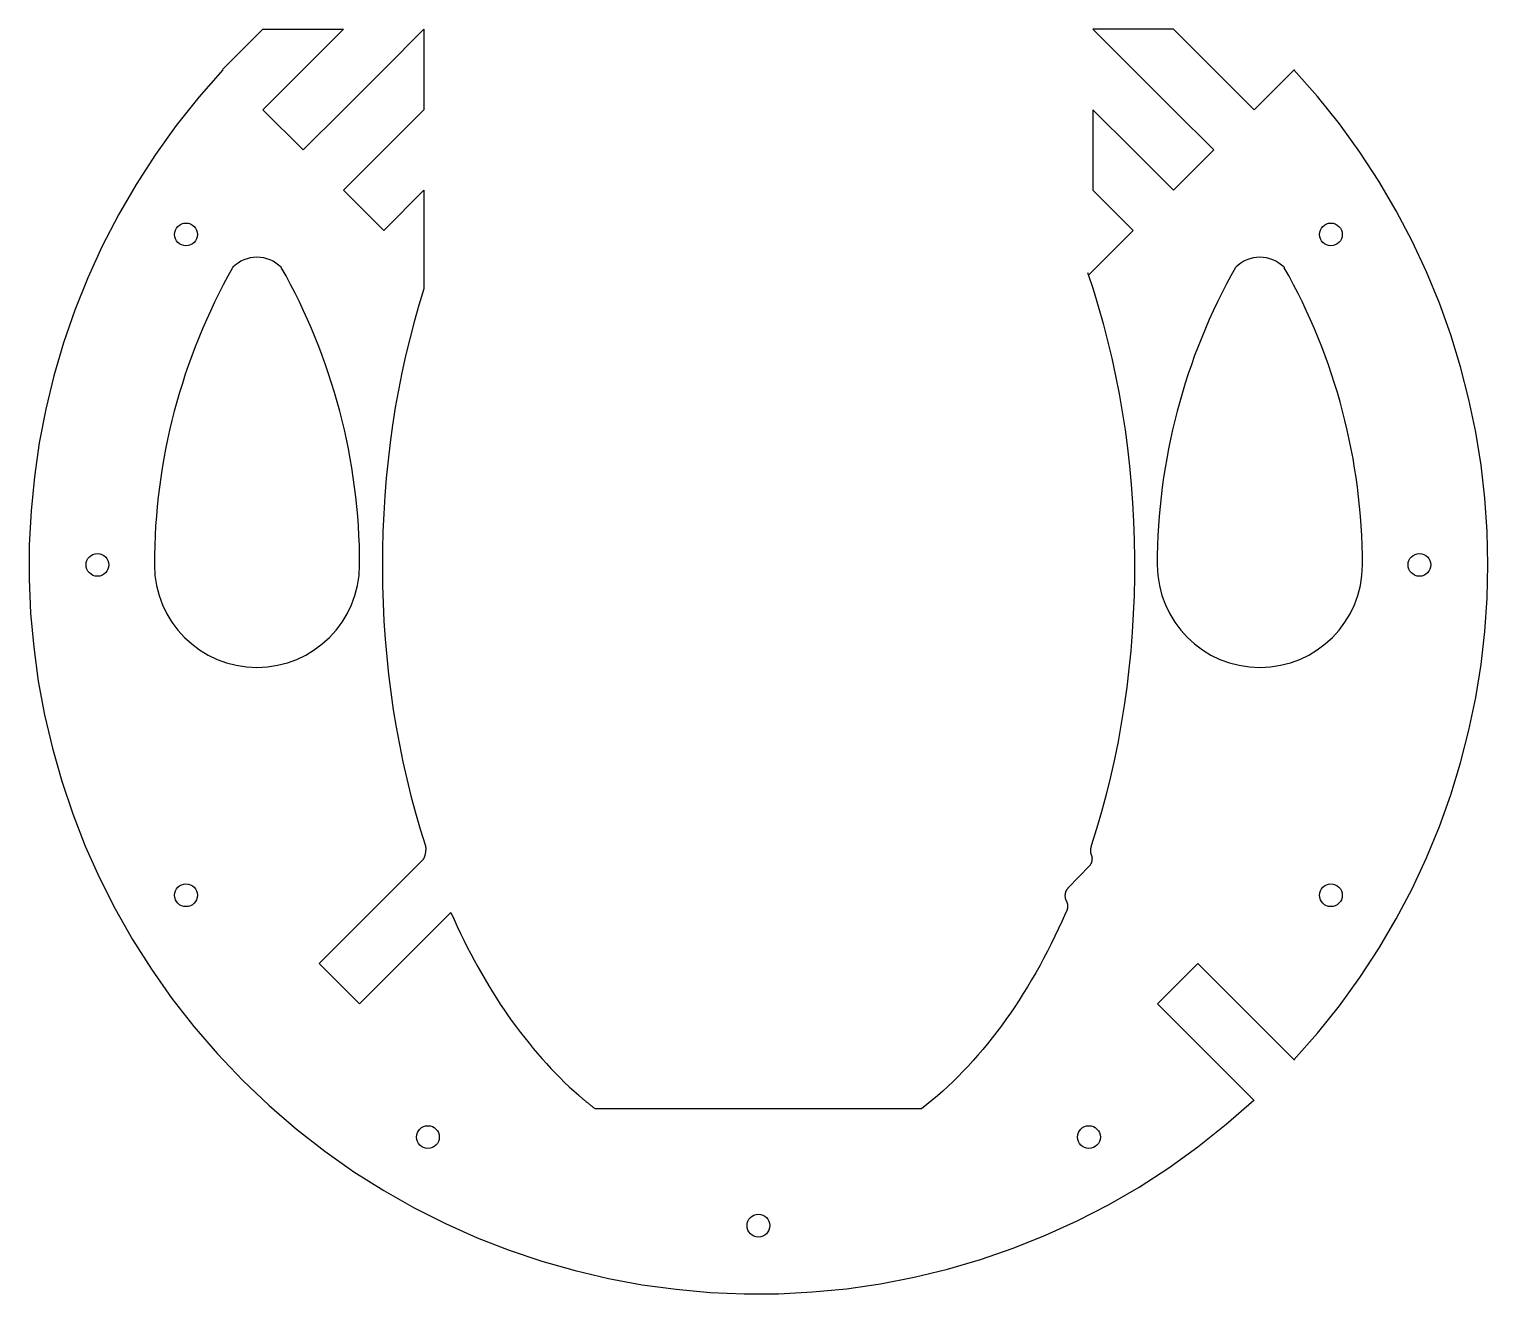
# Model space of a CAD drawing. Extents: x -8 to 8, y -8 to 5.9.
import ezdxf

# ---------------------------------------------------------------- set-up
doc = ezdxf.new("R2010")
doc.units = 0
doc.layers.get('0').update_dxf_attribs({"color": 1, "linetype": 'CONTINUOUS'})

msp = doc.modelspace()

# ---------------------------------------------------------------- linework, layer by layer
for points in [[(-5.87783, 5.43588), (-5.43588, 5.87783), (-4.552, 5.87783), (-4.99394, 5.43588), (-5.43588, 4.99394), (-4.99394, 4.552), (-4.552, 4.99394), (-4.11006, 5.43588), (-3.66812, 5.87783), (-3.66812, 4.99394), (-4.11006, 4.552), (-4.552, 4.11006), (-4.11006, 3.66812), (-3.66812, 4.11006), (-3.66812, 3.22617), (-3.66819, 3.0303), (-3.72402, 2.84928), (-3.77621, 2.66627), (-3.82475, 2.48142), (-3.86967, 2.29485), (-3.91094, 2.1067), (-3.94857, 1.91711), (-3.98257, 1.72621), (-4.01294, 1.53413), (-4.03966, 1.341), (-4.06275, 1.14697), (-4.08221, 0.952156), (-4.09803, 0.7567), (-4.11021, 0.560735), (-4.11876, 0.364395), (-4.12368, 0.167812), (-4.12496, -0.028879), (-4.12261, -0.225544), (-4.11663, -0.422051), (-4.10701, -0.618264), (-4.09376, -0.814051), (-4.07688, -1.00928), (-4.05637, -1.20381), (-4.03223, -1.39752), (-4.00446, -1.59026), (-3.97305, -1.78191), (-3.93802, -1.97233), (-3.89935, -2.16138), (-3.85706, -2.34894), (-3.81114, -2.53487), (-3.76159, -2.71904), (-3.70841, -2.90131), (-3.6516, -3.08155), (-3.651, -3.08638), (-3.65046, -3.09131), (-3.65001, -3.09624), (-3.64967, -3.10117), (-3.64942, -3.1061), (-3.64926, -3.11103), (-3.6492, -3.11596), (-3.64924, -3.12089), (-3.64937, -3.1258), (-3.64959, -3.13072), (-3.64991, -3.13562), (-3.65033, -3.14052), (-3.65084, -3.1454), (-3.65144, -3.15028), (-3.65213, -3.15514), (-3.65292, -3.15998), (-3.65381, -3.16481), (-3.65478, -3.16962), (-3.65585, -3.17441), (-3.65701, -3.17918), (-3.65827, -3.18393), (-3.65961, -3.18866), (-3.66105, -3.19337), (-3.66258, -3.19804), (-3.6642, -3.20269), (-3.66591, -3.20732), (-3.66771, -3.21191), (-3.6696, -3.21647), (-3.67159, -3.221), (-3.67366, -3.22549), (-3.67582, -3.22995), (-3.67807, -3.23438), (-3.69115, -3.24921), (-4.81738, -4.37544), (-4.37544, -4.81738), (-3.37261, -3.81456), (-3.33859, -3.89099), (-3.30335, -3.96782), (-3.26745, -4.04376), (-3.2309, -4.11882), (-3.1937, -4.19298), (-3.15587, -4.26624), (-3.1174, -4.33857), (-3.07831, -4.40998), (-3.0386, -4.48046), (-2.99828, -4.54998), (-2.95736, -4.61855), (-2.91584, -4.68615), (-2.87373, -4.75278), (-2.83103, -4.81842), (-2.78776, -4.88307), (-2.74392, -4.94671), (-2.69951, -5.00933), (-2.65455, -5.07093), (-2.60904, -5.1315), (-2.56298, -5.19102), (-2.51639, -5.24948), (-2.46928, -5.30688), (-2.42163, -5.36321), (-2.37348, -5.41846), (-2.32481, -5.47261), (-2.27565, -5.52565), (-2.22599, -5.57759), (-2.17584, -5.6284), (-2.12521, -5.67808), (-2.07411, -5.72662), (-2.02253, -5.774), (-1.9705, -5.82022), (-1.96501, -5.82501), (-1.95952, -5.82978), (-1.95402, -5.83454), (-1.94851, -5.83929), (-1.94301, -5.84402), (-1.93749, -5.84874), (-1.93198, -5.85345), (-1.92645, -5.85814), (-1.92093, -5.86282), (-1.9154, -5.86748), (-1.90986, -5.87213), (-1.90432, -5.87677), (-1.89878, -5.8814), (-1.89323, -5.88601), (-1.88768, -5.89061), (-1.88212, -5.89519), (-1.87656, -5.89976), (-1.871, -5.90432), (-1.86543, -5.90886), (-1.85986, -5.91339), (-1.85428, -5.91791), (-1.8487, -5.92241), (-1.84311, -5.9269), (-1.83752, -5.93138), (-1.83192, -5.93584), (-1.82632, -5.94029), (-1.82072, -5.94472), (-1.81511, -5.94915), (-1.8095, -5.95355), (-1.80389, -5.95795), (-1.79827, -5.96233), (-1.7933, -5.96618), (1.79346, -5.96618)], [(5.87783, 5.43588), (5.43588, 4.99394), (4.99394, 5.43588), (4.552, 5.87783), (3.66812, 5.87783), (4.11006, 5.43588), (4.552, 4.99394), (4.99394, 4.552), (4.552, 4.11006), (4.11006, 4.552), (3.66812, 4.99394), (3.66812, 4.11006), (4.11006, 3.66812), (3.66812, 3.22617), (3.62022, 3.17828)], [(-5.87335, 5.43174), (-6.13803, 5.13101), (-6.38506, 4.82073), (-6.61447, 4.50157), (-6.82627, 4.17419), (-7.02046, 3.83924), (-7.19706, 3.49738), (-7.35609, 3.14927), (-7.49755, 2.79557), (-7.62146, 2.43695), (-7.72783, 2.07405), (-7.81668, 1.70753), (-7.88801, 1.33807), (-7.94184, 0.966305), (-7.97819, 0.592907), (-7.99706, 0.218532), (-7.99848, -0.156161), (-7.98244, -0.530514), (-7.94897, -0.903867), (-7.89807, -1.27556), (-7.82977, -1.64494), (-7.74407, -2.01134), (-7.64098, -2.37411), (-7.52053, -2.73258), (-7.38272, -3.08609), (-7.22756, -3.434), (-7.05506, -3.77564), (-6.86525, -4.11034), (-6.65814, -4.43746), (-6.43372, -4.75633), (-6.19203, -5.06629), (-5.93307, -5.36668), (-5.65685, -5.65685), (-5.36668, -5.93307), (-5.06629, -6.19203), (-4.75632, -6.43372), (-4.43746, -6.65814), (-4.11034, -6.86525), (-3.77563, -7.05507), (-3.434, -7.22756), (-3.08609, -7.38272), (-2.73258, -7.52053), (-2.3741, -7.64098), (-2.01134, -7.74407), (-1.64494, -7.82977), (-1.27556, -7.89807), (-0.903866, -7.94897), (-0.530513, -7.98244), (-0.15616, -7.99848), (0.218533, -7.99706), (0.592908, -7.97819), (0.966306, -7.94184), (1.33807, -7.88801), (1.70753, -7.81668), (2.07405, -7.72783), (2.43695, -7.62146), (2.79558, -7.49755), (3.14927, -7.35609), (3.49738, -7.19706), (3.83924, -7.02046), (4.17419, -6.82627), (4.50157, -6.61447), (4.82073, -6.38506), (5.13101, -6.13803), (5.43174, -5.87335)], [(5.87335, -5.43174), (6.13087, -5.13952), (6.37178, -4.83815), (6.59608, -4.52824), (6.80376, -4.21041), (6.99482, -3.88526), (7.16928, -3.5534), (7.32711, -3.21544), (7.46834, -2.87199), (7.59295, -2.52366), (7.70094, -2.17107), (7.79232, -1.81481), (7.86708, -1.45551), (7.92523, -1.09377), (7.96677, -0.730193), (7.99169, -0.365401), (8, 0.000001), (7.99169, 0.365403), (7.96677, 0.730196), (7.92523, 1.09377), (7.86708, 1.45551), (7.79232, 1.81481), (7.70094, 2.17107), (7.59294, 2.52366), (7.46834, 2.87199), (7.32711, 3.21544), (7.16928, 3.5534), (6.99482, 3.88526), (6.80376, 4.21041), (6.59608, 4.52825), (6.37178, 4.83815), (6.13087, 5.13952), (5.87334, 5.43174)], [(-5.76516, 3.26517), (-5.76748, 3.25988)], [(3.60881, 3.20895), (3.66998, 3.02472), (3.72731, 2.83822), (3.78077, 2.6496), (3.83039, 2.459), (3.87614, 2.26656), (3.91805, 2.07244), (3.95609, 1.87678), (3.99028, 1.67974), (4.02061, 1.48145), (4.04707, 1.28206), (4.06968, 1.08172), (4.08843, 0.880584), (4.10331, 0.678791), (4.11432, 0.47649), (4.12148, 0.273828), (4.12476, 0.070953), (4.12418, -0.131989), (4.11973, -0.334851), (4.11142, -0.537484), (4.09923, -0.739743), (4.08317, -0.94148), (4.06324, -1.14255), (4.03944, -1.3428), (4.01176, -1.54209), (3.98021, -1.74027), (3.94479, -1.93719), (3.90548, -2.13271), (3.8623, -2.32667), (3.81524, -2.51894), (3.7643, -2.70936), (3.70948, -2.89779), (3.65078, -3.08407), (3.64987, -3.08675), (3.64901, -3.08946), (3.6482, -3.09218), (3.64744, -3.09491), (3.64673, -3.09766), (3.64607, -3.10041), (3.64546, -3.10317), (3.6449, -3.10594), (3.6444, -3.10872), (3.64394, -3.11151), (3.64353, -3.1143), (3.64317, -3.1171), (3.64287, -3.1199), (3.64261, -3.12271), (3.64241, -3.12552), (3.64226, -3.12833), (3.64215, -3.13115), (3.6421, -3.13397), (3.6421, -3.13678), (3.64215, -3.1396), (3.64225, -3.14242), (3.6424, -3.14524), (3.6426, -3.14806), (3.64286, -3.15087), (3.64316, -3.15368), (3.64352, -3.15648), (3.64393, -3.15929), (3.64438, -3.16208), (3.64489, -3.16487), (3.64545, -3.16766), (3.64606, -3.17043), (3.64673, -3.1732), (3.64849, -3.17704), (3.65011, -3.18098), (3.6516, -3.18495), (3.65294, -3.18895), (3.65414, -3.19299), (3.65521, -3.19705), (3.65613, -3.20113), (3.65692, -3.20523), (3.65756, -3.20935), (3.65807, -3.21347), (3.65844, -3.21761), (3.65868, -3.22175), (3.65877, -3.22589), (3.65873, -3.23003), (3.65855, -3.23417), (3.65823, -3.23829), (3.65778, -3.24241), (3.65719, -3.2465), (3.65647, -3.25058), (3.65561, -3.25463), (3.65462, -3.25866), (3.65349, -3.26266), (3.65223, -3.26662), (3.65083, -3.27055), (3.6493, -3.27443), (3.64764, -3.27827), (3.64584, -3.28207), (3.64392, -3.28581), (3.64186, -3.2895), (3.63966, -3.29312), (3.63734, -3.29669), (3.63488, -3.30019), (3.39481, -3.54582), (3.39174, -3.54931), (3.38882, -3.55289), (3.38604, -3.55656), (3.38342, -3.56031), (3.38094, -3.56414), (3.37861, -3.56804), (3.37643, -3.57201), (3.37441, -3.57605), (3.37253, -3.58014), (3.37081, -3.5843), (3.36924, -3.5885), (3.36783, -3.59276), (3.36657, -3.59705), (3.36546, -3.60139), (3.36451, -3.60576), (3.36372, -3.61016), (3.36309, -3.61458), (3.36261, -3.61903), (3.36229, -3.62349), (3.36213, -3.62797), (3.36214, -3.63245), (3.3623, -3.63693), (3.36263, -3.64142), (3.36311, -3.6459), (3.36377, -3.65037), (3.36458, -3.65483), (3.36556, -3.65926), (3.36671, -3.66368), (3.36802, -3.66806), (3.3695, -3.67242), (3.37114, -3.67674), (3.37295, -3.68102), (3.37489, -3.6843), (3.37672, -3.68763), (3.37843, -3.691), (3.38005, -3.69441), (3.38155, -3.69785), (3.38295, -3.70134), (3.38424, -3.70485), (3.38542, -3.7084), (3.38649, -3.71197), (3.38745, -3.71557), (3.38831, -3.71919), (3.38905, -3.72284), (3.38969, -3.72649), (3.39022, -3.73017), (3.39063, -3.73386), (3.39094, -3.73755), (3.39114, -3.74126), (3.39123, -3.74497), (3.39121, -3.74868), (3.39108, -3.75239), (3.39084, -3.7561), (3.39048, -3.7598), (3.39002, -3.7635), (3.38945, -3.76719), (3.38876, -3.77086), (3.38796, -3.77452), (3.38706, -3.77816), (3.38604, -3.78178), (3.38491, -3.78538), (3.38366, -3.78895), (3.38231, -3.7925), (3.38084, -3.79602), (3.36972, -3.82115), (3.33139, -3.90689), (3.29225, -3.99155), (3.25231, -4.07512), (3.21159, -4.1576), (3.17008, -4.23897), (3.12781, -4.31921), (3.08477, -4.39832), (3.04099, -4.47628), (2.99646, -4.55307), (2.9512, -4.62869), (2.90522, -4.70313), (2.85853, -4.77636), (2.81113, -4.84838), (2.76304, -4.91917), (2.71426, -4.98873), (2.66481, -5.05703), (2.61469, -5.12407), (2.56391, -5.18984), (2.51249, -5.25431), (2.46042, -5.31748), (2.40773, -5.37933), (2.35442, -5.43986), (2.3005, -5.49904), (2.24598, -5.55688), (2.19087, -5.61334), (2.13518, -5.66843), (2.07892, -5.72212), (2.02209, -5.77441), (1.96471, -5.82528), (1.90678, -5.87472), (1.84832, -5.92271), (1.78934, -5.96925)], [(5.76516, 3.26517), (5.76748, 3.25988)], [(5.43589, -5.87784), (4.37562, -4.81756), (4.81756, -4.37562), (5.87784, -5.43589)]]:
    msp.add_lwpolyline(points)
for centre in [(-6.27868, 3.625), (6.27868, 3.625), (-7.25, 0), (7.25, 0), (-6.27868, -3.625), (6.27868, -3.625), (-3.625, -6.27868), (3.625, -6.27868), (0, -7.25)]:
    msp.add_circle(centre, 0.125)
for centre, radius, start, end in [((-5.5, 3), 0.375, 44.9786, 135), ((5.5, 3), 0.375, 45, 135.021), ((0, 0), 6.625, 150.524, 180), ((-11, 0), 6.62618, 0, 29.5139), ((11, 0), 6.62618, 150.486, 180), ((0, 0), 6.625, 360, 389.476), ((-5.5, 0), 1.125, 180, 360), ((5.5, 0), 1.125, 180, 360)]:
    msp.add_arc(centre, radius, start, end)

doc.saveas('drawing.dxf')
